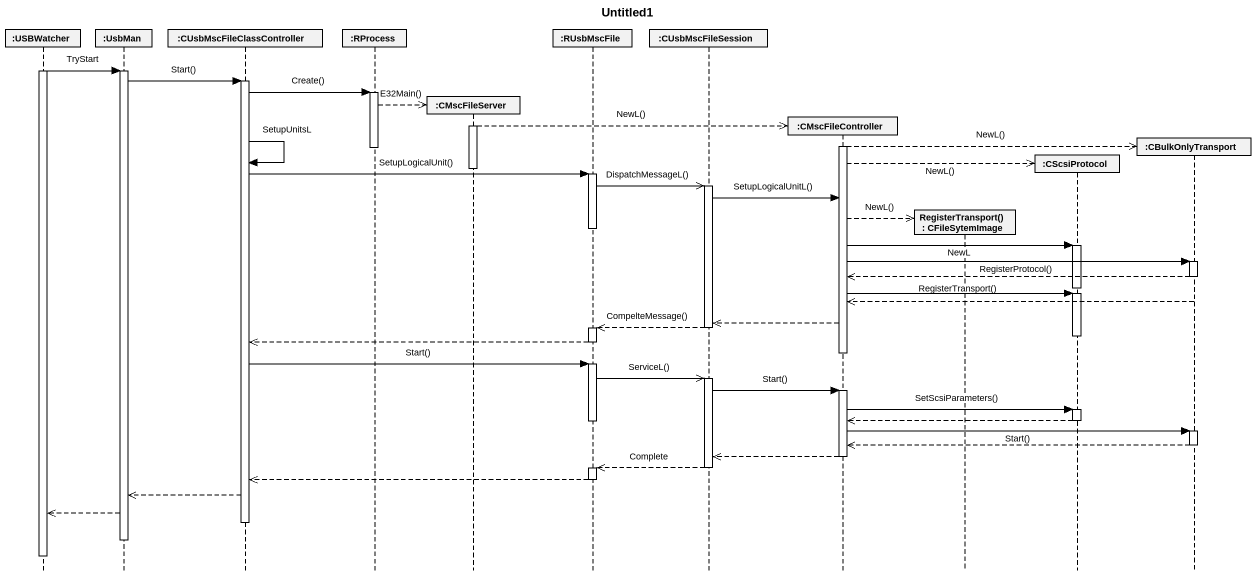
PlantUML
@startuml
title Untitled1
hide footbox
participant ":USBWatcher" as USBWatcher
participant ":UsbMan" as UsbMan
participant ":CUsbMscFileClassController" as CUsbMscFileClassController
participant ":RProcess" as RProcess
participant ":CMscFileServer" as CMscFileServer
participant ":RUsbMscFile" as RUsbMscFile
participant ":CUsbMscFileSession" as CUsbMscFileSession
participant ":CMscFileController" as CMscFileController
participant "RegisterTransport() : CFileSytemImage" as RegisterTransport
participant ":CScsiProtocol" as CScsiProtocol
participant ":CBulkOnlyTransport" as CBulkOnlyTransport

activate USBWatcher
USBWatcher -> UsbMan : TryStart
activate UsbMan
UsbMan -> CUsbMscFileClassController : Start()
activate CUsbMscFileClassController
CUsbMscFileClassController -> RProcess : Create()
activate RProcess
RProcess -->> CMscFileServer ** : E32Main()
activate CMscFileServer
CMscFileServer -->> CMscFileController ** : NewL()
activate CMscFileController
CMscFileController -->> CBulkOnlyTransport ** : NewL()
deactivate RProcess
CUsbMscFileClassController -> CUsbMscFileClassController : SetupUnitsL
CMscFileController -->> CScsiProtocol ** : NewL()
deactivate CMscFileServer
CUsbMscFileClassController -> RUsbMscFile : SetupLogicalUnit()
activate RUsbMscFile
RUsbMscFile ->> CUsbMscFileSession : DispatchMessageL()
activate CUsbMscFileSession
CUsbMscFileSession -> CMscFileController : SetupLogicalUnitL()
CMscFileController -->> RegisterTransport ** : NewL()
deactivate RUsbMscFile
CMscFileController -> CScsiProtocol : NewL
activate CScsiProtocol
CMscFileController -> CBulkOnlyTransport : RegisterProtocol()
activate CBulkOnlyTransport
CBulkOnlyTransport -->> CMscFileController
deactivate CBulkOnlyTransport
deactivate CScsiProtocol
CMscFileController -> CScsiProtocol : RegisterTransport()
activate CScsiProtocol
CBulkOnlyTransport -->> CMscFileController
CMscFileController -->> CUsbMscFileSession
CUsbMscFileSession -->> RUsbMscFile : CompelteMessage()
deactivate CUsbMscFileSession
activate RUsbMscFile
deactivate CScsiProtocol
RUsbMscFile -->> CUsbMscFileClassController
deactivate RUsbMscFile
deactivate CMscFileController
CUsbMscFileClassController -> RUsbMscFile : Start()
activate RUsbMscFile
RUsbMscFile ->> CUsbMscFileSession : ServiceL()
activate CUsbMscFileSession
CUsbMscFileSession -> CMscFileController : Start()
activate CMscFileController
CMscFileController -> CScsiProtocol : SetScsiParameters()
activate CScsiProtocol
CScsiProtocol -->> CMscFileController
deactivate CScsiProtocol
deactivate RUsbMscFile
CMscFileController -> CBulkOnlyTransport : Start()
activate CBulkOnlyTransport
CBulkOnlyTransport -->> CMscFileController
deactivate CBulkOnlyTransport
CMscFileController -->> CUsbMscFileSession
deactivate CMscFileController
CUsbMscFileSession -->> RUsbMscFile : Complete
deactivate CUsbMscFileSession
activate RUsbMscFile
RUsbMscFile -->> CUsbMscFileClassController
deactivate RUsbMscFile
CUsbMscFileClassController -->> UsbMan
UsbMan -->> USBWatcher
deactivate CUsbMscFileClassController
deactivate UsbMan
deactivate USBWatcher
@enduml
